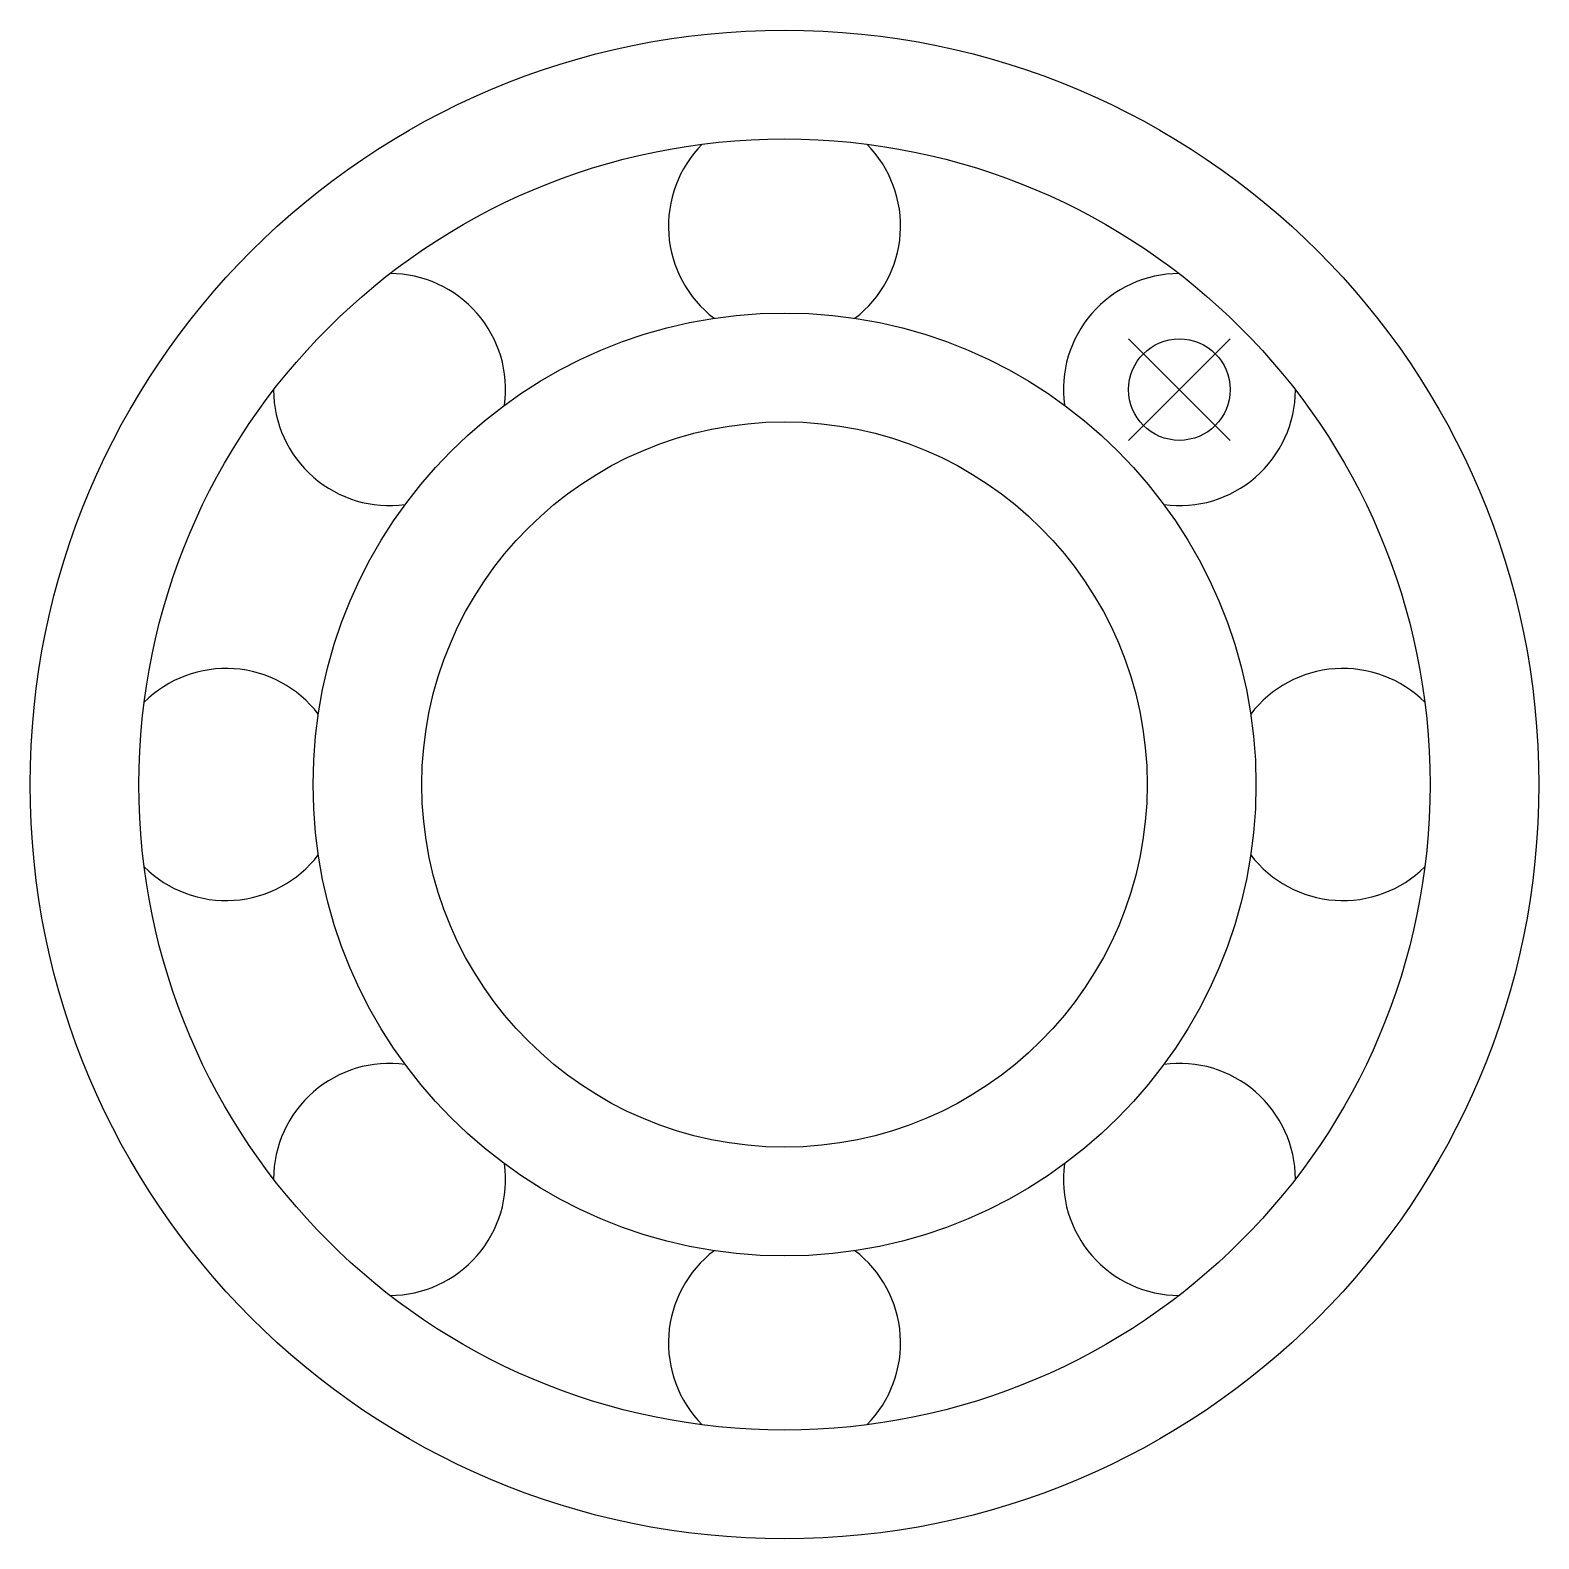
# Model space of a CAD drawing. Extents: x 376.1 to 428.1, y 815.6 to 867.6.
import ezdxf

# ---------------------------------------------------------------- set-up
doc = ezdxf.new("R2010")
doc.units = 0
doc.header["$MEASUREMENT"] = 0
doc.layers.get('0').update_dxf_attribs({"linetype": 'CONTINUOUS'})
doc.layers.add('$PARTREF_BOM', color=7, linetype='CONTINUOUS')
doc.styles.get("Standard").update_dxf_attribs({"font": 'txt.shx', "bigfont": 'chineset.shx'})

# ---------------------------------------------------------------- blocks, each defined once
blk = doc.blocks.new('PARTREF')
at = {"layer": '$PARTREF_BOM', "color": 2}
for p, q in [((-1.75, -1.75), (1.75, 1.75)), ((-1.75, 1.75), (1.75, -1.75))]:
    blk.add_line(p, q, dxfattribs=at)
blk.add_circle((0, 0), 1.75, dxfattribs=at)
at = {"layer": '$PARTREF_BOM', "color": 2, "flags": 1}
for tag, p in [('TAG5', (-16.086, -4.95)), ('TAG10', (-5.651, -4.998)), ('TAG15', (5.594, -4.742)), ('TAG4', (-16.086, -8.95)), ('TAG9', (-5.651, -8.998)), ('TAG14', (5.594, -8.742)), ('TAG13', (5.594, -12.742)), ('TAG3', (-16.086, -12.95)), ('TAG8', (-5.651, -12.998)), ('TAG2', (-16.086, -16.95)), ('TAG7', (-5.651, -16.998)), ('TAG12', (5.594, -16.742)), ('TAG1', (-16.086, -20.95)), ('TAG6', (-5.651, -20.998)), ('TAG11', (5.594, -20.742))]:
    blk.add_attdef(tag, p, '', height=2.5, dxfattribs=at)

msp = doc.modelspace()

# ---------------------------------------------------------------- linework, layer by layer
at = {"color": 7, "linetype": 'CONTINUOUS'}
for radius in [26, 22.25, 16.25, 12.5]:
    msp.add_circle((402.143, 841.646), radius, dxfattribs=at)
for centre, start, end in [((402.143, 860.896), 135.2072, 232.6982), ((402.143, 860.896), 307.3018, 44.7928), ((388.531, 855.258), 352.3018, 89.7928), ((415.754, 855.258), 90.2072, 187.6982), ((388.531, 855.258), 180.2072, 277.6982), ((415.754, 855.258), 262.3018, 359.7928), ((382.893, 841.646), 37.3018, 134.7928), ((421.393, 841.646), 45.2072, 142.6982), ((382.893, 841.646), 225.2072, 322.6982), ((421.393, 841.646), 217.3018, 314.7928), ((388.531, 828.034), 82.3018, 179.7928), ((415.754, 828.034), 0.2072, 97.6982), ((388.531, 828.034), 270.2072, 7.6982), ((415.754, 828.034), 172.3018, 269.7928), ((402.143, 822.396), 127.3018, 224.7928), ((402.143, 822.396), 315.2072, 52.6982)]:
    msp.add_arc(centre, 4, start, end, dxfattribs=at)

# ---------------------------------------------------------------- block references
at = {"color": 7}
msp.add_blockref('PARTREF', (415.754, 855.258), dxfattribs=at)

doc.saveas('drawing.dxf')
